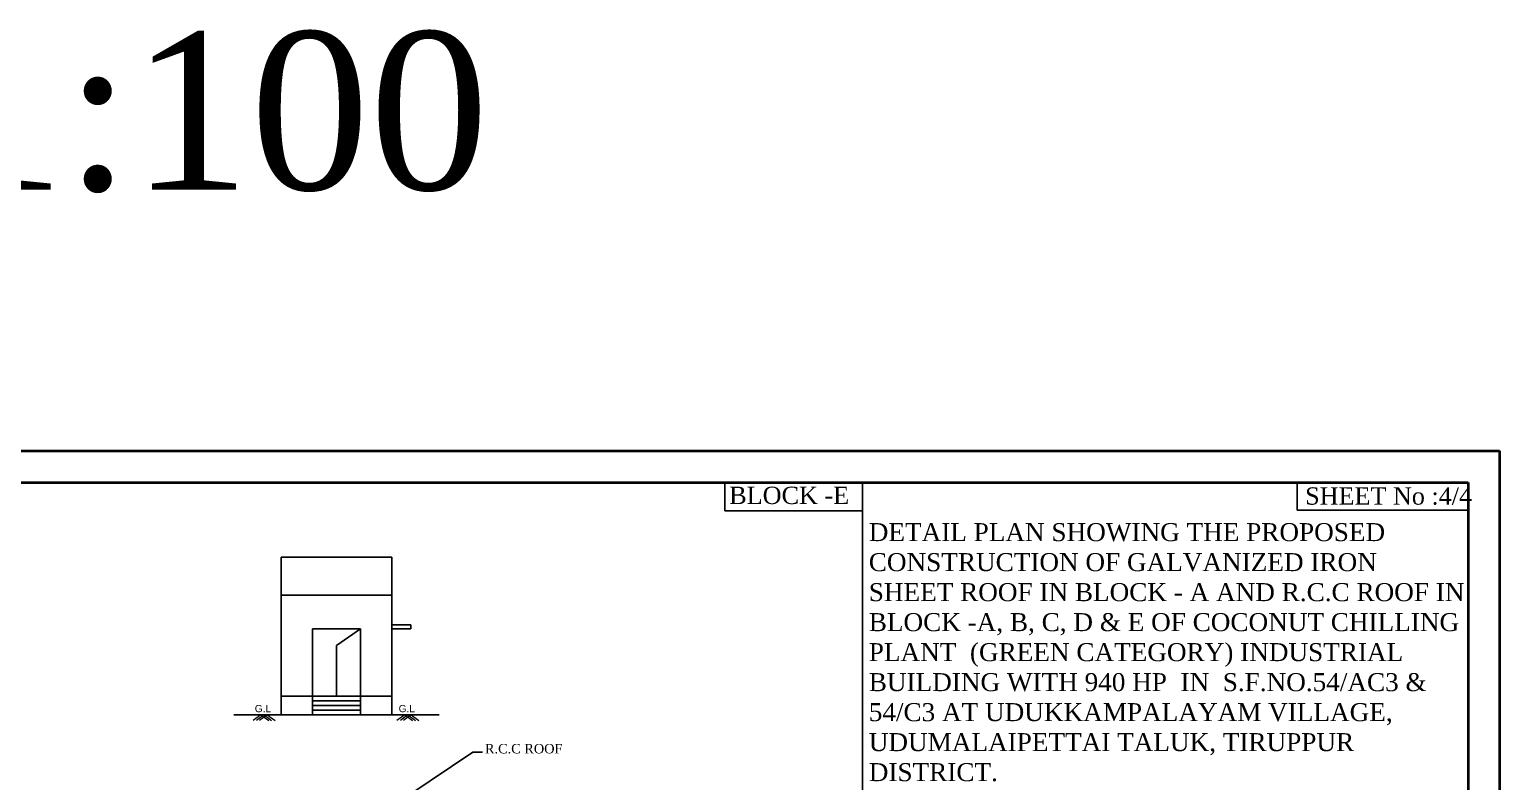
# Model space of a CAD drawing. Header units: metres. Extents: x 7359 to 7957, y 2407 to 2751.
# Drawn here: x 7910.73 to 7957.3, y 2514.62 to 2538.44 of the extents above; entities that cross this region are included whole.
import ezdxf

# ---------------------------------------------------------------- set-up
doc = ezdxf.new("R2010")
doc.units = ezdxf.units.M
doc.header["$MEASUREMENT"] = 0
doc.styles.add('i', font='romantic.ttf')
doc.styles.get("Standard").update_dxf_attribs({"font": 'arial.ttf', "height": 0.35})
doc.styles.add('TIMES NEW ROMAN', font='times.ttf')
doc.dimstyles.new('Aec_Arch_I$7', dxfattribs={"dimtxt": 0.2, "dimasz": 0.125, "dimexe": 0.125, "dimexo": 0.125, "dimgap": 0.0625, "dimtad": 0, "dimzin": 3, "dimdsep": 46, "dimtxsty": 'Standard', "dimcen": 0.09375, "dimdle": 0.125, "dimadec": 0, "dimazin": 0, "dimtfac": 0.75, "dimtofl": 0, "dimtmove": 2, "dimatfit": 3, "dimfxl": 0, "dimfrac": 1, "dimtolj": 1, "dimtzin": 0, "dimarcsym": 0})

msp = doc.modelspace()

# ---------------------------------------------------------------- linework, layer by layer
for p, q in [((7937.12557, 2524.09547), (7937.12557, 2443.09547)), ((7937.12557, 2524.09547), (7937.12557, 2453.80662)), ((7918.70542, 2521.72905), (7918.70542, 2516.72905)), ((7918.70542, 2521.72905), (7922.21542, 2521.72905)), ((7922.21542, 2521.72905), (7922.21542, 2516.72905)), ((7918.70542, 2520.52905), (7922.21542, 2520.52905)), ((7919.70042, 2519.45905), (7919.70042, 2516.72905)), ((7921.22042, 2519.45905), (7919.70042, 2519.45905)), ((7921.22042, 2519.45905), (7920.46042, 2518.93414)), ((7921.22042, 2519.45905), (7921.22042, 2516.72905)), ((7922.81542, 2519.57905), (7922.21542, 2519.57905)), ((7922.21542, 2519.45905), (7922.81542, 2519.45905)), ((7922.81542, 2519.45905), (7922.81542, 2519.57905)), ((7920.46042, 2518.93414), (7920.46042, 2517.32905)), ((7918.70542, 2517.32905), (7922.21542, 2517.32905)), ((7919.70042, 2517.17905), (7921.22042, 2517.17905)), ((7919.70042, 2517.02905), (7921.22042, 2517.02905)), ((7917.20542, 2516.72905), (7923.71542, 2516.72905)), ((7919.70042, 2516.87905), (7921.22042, 2516.87905))]:
    msp.add_line(p, q)
at = {"lineweight": 9}
for p, q in [((7918.06238, 2516.72905), (7917.81479, 2516.54927)), ((7918.16343, 2516.72905), (7917.92362, 2516.55492)), ((7918.26449, 2516.72905), (7918.0169, 2516.54927)), ((7918.06238, 2516.72905), (7918.30997, 2516.54927)), ((7918.16343, 2516.72905), (7918.40325, 2516.55492)), ((7918.26449, 2516.72905), (7918.51208, 2516.54927)), ((7922.6211, 2516.72905), (7922.37351, 2516.54927)), ((7922.72216, 2516.72905), (7922.48234, 2516.55492)), ((7922.82322, 2516.72905), (7922.57563, 2516.54927)), ((7922.6211, 2516.72905), (7922.86869, 2516.54927)), ((7922.72216, 2516.72905), (7922.96198, 2516.55492)), ((7922.82322, 2516.72905), (7923.07081, 2516.54927))]:
    msp.add_line(p, q, dxfattribs=at)
at = {"lineweight": 40}
for points in [[(7957.30486, 2525.09547), (7957.30486, 2442.09547), (7870.43492, 2442.09547), (7870.43492, 2525.09547)], [(7956.30486, 2524.09547), (7956.30486, 2443.09547), (7871.43492, 2443.09547), (7871.43492, 2524.09547)]]:
    msp.add_lwpolyline(points, close=True, dxfattribs=at)
msp.add_lwpolyline([(7937.12557, 2524.09547), (7932.76087, 2524.09547), (7932.76087, 2523.19949), (7937.12557, 2523.19949)], close=True)
at = {"ltscale": 0.4}
msp.add_lwpolyline([(7956.30486, 2524.09547), (7950.89661, 2524.09547), (7950.89661, 2523.21954), (7956.30486, 2523.21954)], close=True, dxfattribs=at)

# ---------------------------------------------------------------- texts
at = {"insert": (7892.55521, 2538.36363), "char_height": 5, "attachment_point": 1}
msp.add_mtext_dynamic_manual_height_columns('{\\fTimes New Roman|b0|i0|c0|p18;A0 - 1:100}', width=51.1726844, gutter_width=1, heights=[0], dxfattribs=at)
at = {"insert": (7932.89842, 2523.96006), "char_height": 0.5492522, "width": 5.4714139, "attachment_point": 1}
msp.add_mtext('\\A1;{\\fTimes New Roman|b0|i0|c0|p18;BLOCK -E}', dxfattribs=at)
at = {"lineweight": 30, "insert": (7951.14504, 2523.9389), "char_height": 0.5479797, "width": 5.1075776, "attachment_point": 1, "line_spacing_factor": 1.5, "style": 'TIMES NEW ROMAN'}
msp.add_mtext('SHEET No :4/4', dxfattribs=at)
at = {"linetype": 'ByBlock', "ltscale": 5, "insert": (7937.32076, 2522.80526), "char_height": 0.57, "width": 18.8175436, "attachment_point": 1, "style": 'TIMES NEW ROMAN'}
msp.add_mtext('\\A1;DETAIL PLAN SHOWING THE PROPOSED  CONSTRUCTION OF GALVANIZED IRON  SHEET ROOF IN BLOCK - A AND R.C.C ROOF IN BLOCK -A, B, C, D & E OF COCONUT CHILLING PLANT  (GREEN CATEGORY) INDUSTRIAL BUILDING WITH 940 HP  IN  S.F.NO.54/AC3 & 54/C3 AT UDUKKAMPALAYAM VILLAGE, UDUMALAIPETTAI TALUK, TIRUPPUR DISTRICT.', dxfattribs=at)
at = {"lineweight": 5, "char_height": 0.23, "attachment_point": 3}
for insert in [(7918.38492, 2517.04666), (7922.94365, 2517.04666)]:
    msp.add_mtext_dynamic_manual_height_columns('G.L', width=0.663573, gutter_width=12.5, heights=[0], dxfattribs=dict(at, insert=insert))
at = {"insert": (7925.16165, 2515.8121), "char_height": 0.3, "width": 5.9929832, "attachment_point": 1, "style": 'i'}
msp.add_mtext('R.C.C ROOF', dxfattribs=at)

# ---------------------------------------------------------------- leaders
msp.add_leader([(7922.11006, 2513.75199), (7924.78172, 2515.55196), (7925.08766, 2515.55196)], dimstyle='Aec_Arch_I$7', override={"dimgap": 0.0625, "dimtad": 0, "dimclrd": 256})

doc.saveas('drawing.dxf')
